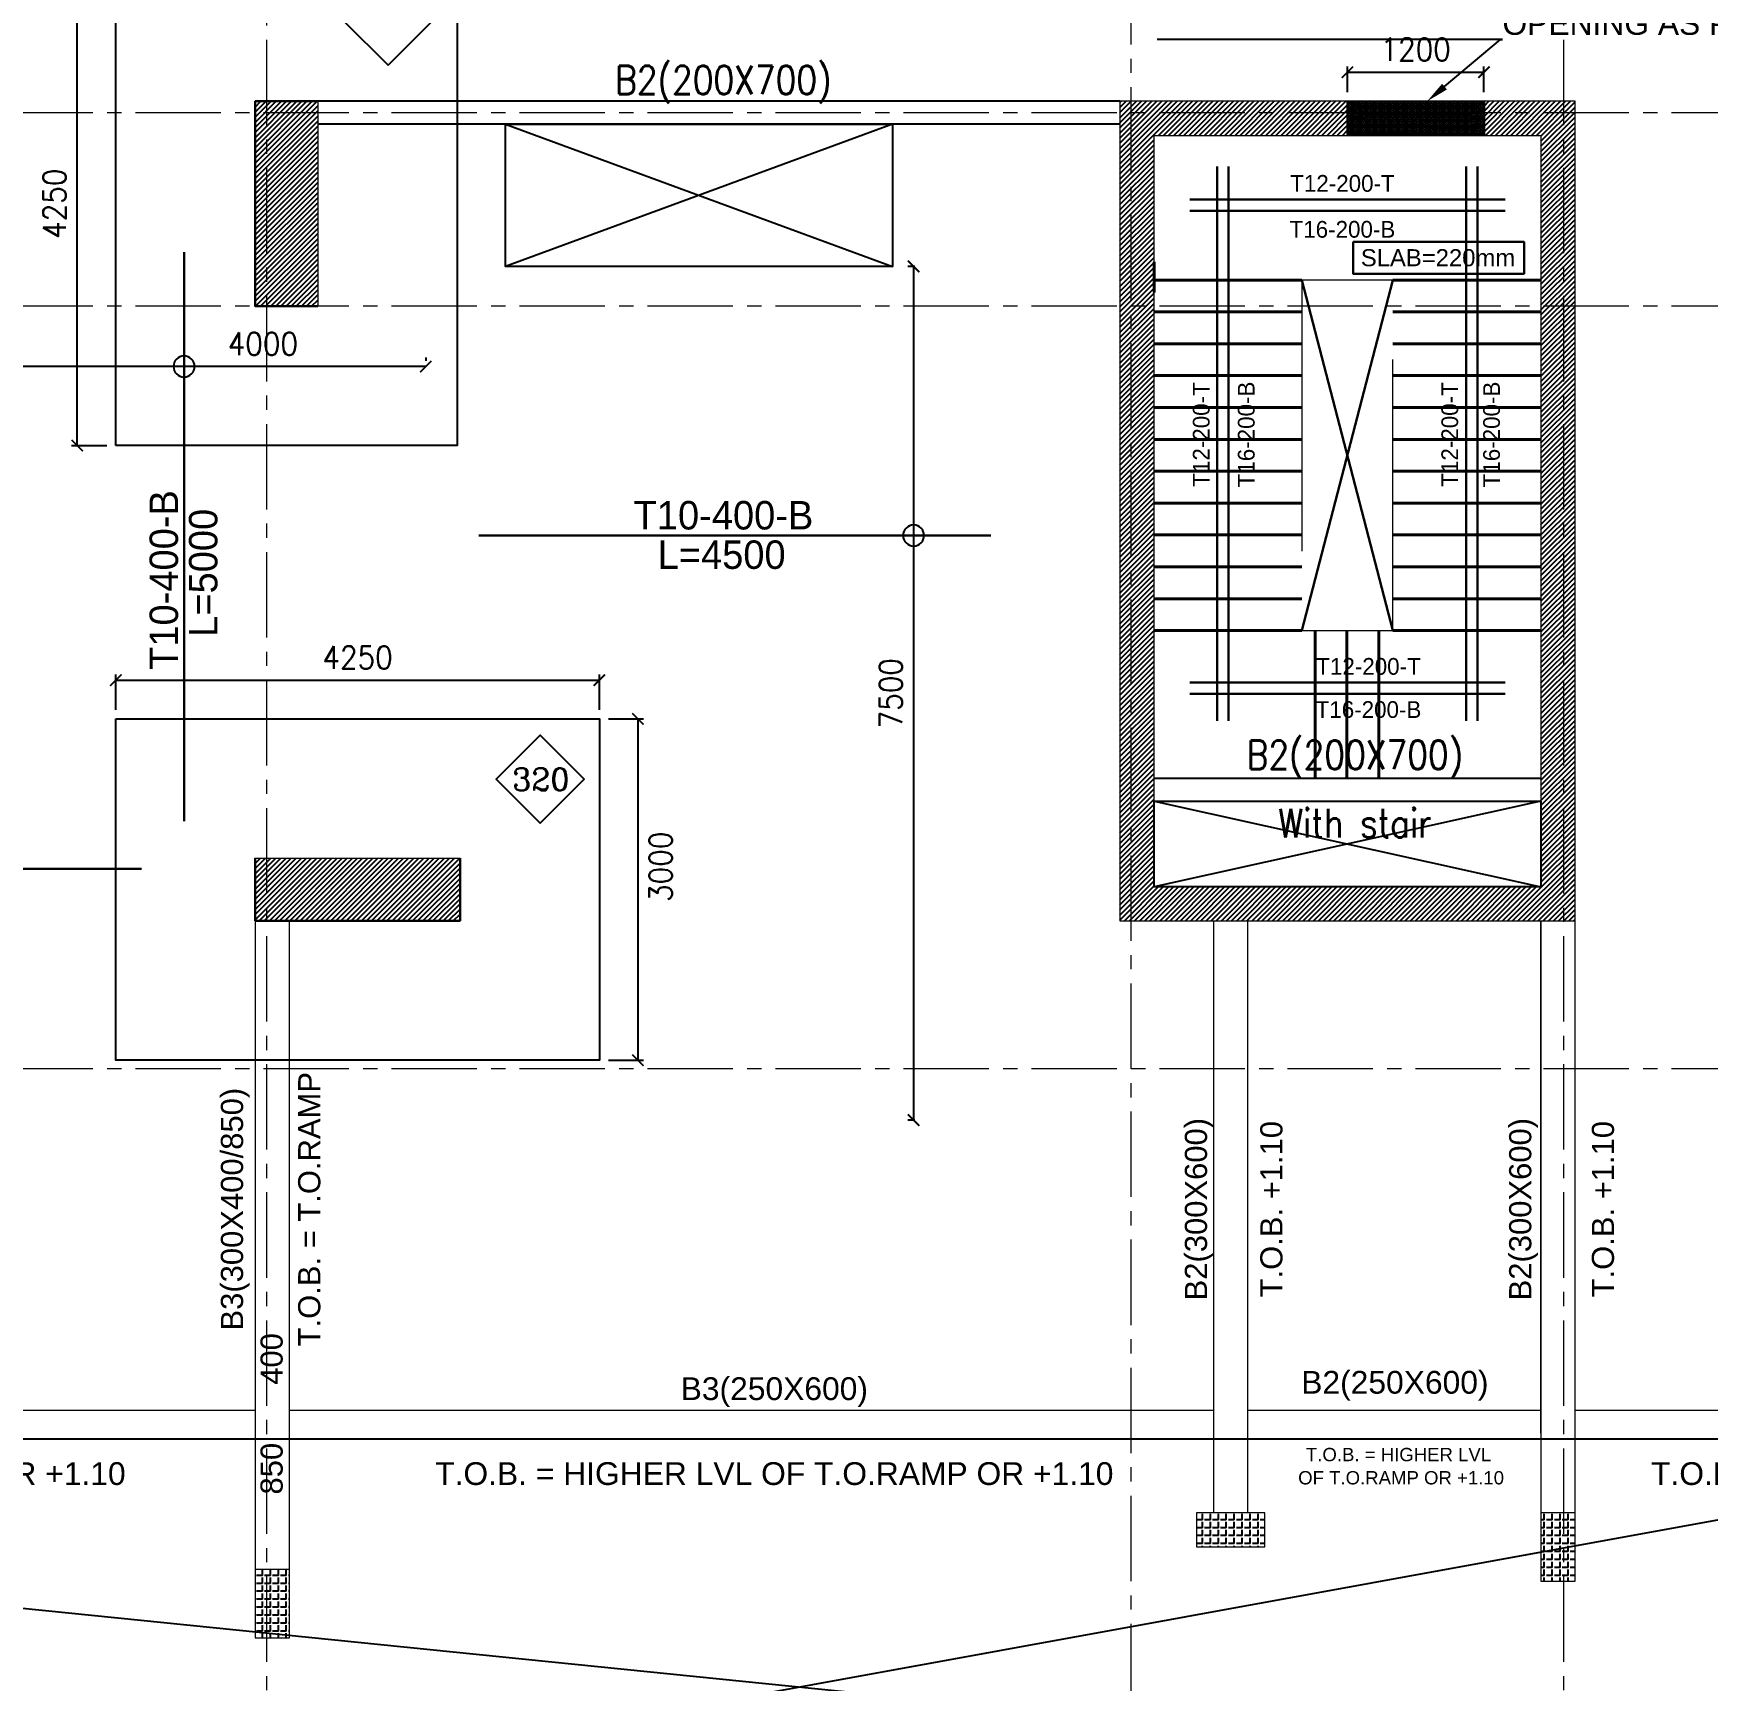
# Model space of a CAD drawing. Header units: millimetres. Extents: x -967280 to 3852, y 2833 to 1955156.
# Drawn here: x -634277 to -619564, y 581863 to 596333 of the extents above; entities that cross this region are included whole.
import ezdxf
from ezdxf import colors
from ezdxf.entities.mleader import LeaderData, LeaderLine
from ezdxf.enums import TextEntityAlignment as Align
from ezdxf.math import Vec2, Vec3

# ---------------------------------------------------------------- set-up
doc = ezdxf.new("R2010")
doc.units = ezdxf.units.MM
doc.header["$LTSCALE"] = 1000
doc.header["$PDMODE"] = 35
doc.header["$PDSIZE"] = 25
for name, pattern in [('$0$DASHED2', [0.375, 0.25, -0.125]), ('Columns_Structural070816$0$CENTER2', [1.125, 0.75, -0.125, 0.125, -0.125]), ('HIDDEN', [0.375, 0.25, -0.125]), ('HRZN_Line-Ptrn-Sold', [9144001.0, 9144000.0, -1]), ('Overhead', [3.96875, 2.38125, -1.5875])]:
    doc.linetypes.add(name, pattern=pattern)
for name, color, linetype in [('_N-DIM 3', 7, 'Continuous'), ('B05-FIRST FLOOR PLAN$0$STR_ROOF RFT$0$S-SYMB', 30, 'Continuous'), ('S - col hach', 1, 'Continuous'), ('S - dot', 1, 'Continuous'), ('S -Beams', 2, 'Continuous'), ('S-OPENING', 4, 'Continuous'), ('S-TEXT', 2, 'Continuous'), ('SLAB', 210, 'Continuous')]:
    doc.layers.add(name, color=color, linetype=linetype)
for name, color, linetype, lineweight in [('A-DIM', 7, 'Continuous', 13), ('A-STAIR', 1, 'HRZN_Line-Ptrn-Sold', 13), ('BEAMS', 3, 'HRZN_Line-Ptrn-Sold', 18), ('S - column', 6, 'Continuous', 60), ('S - stair', 3, 'Continuous', 40), ('ST-000-AXIS', 9, 'Columns_Structural070816$0$CENTER2', 9), ('ST-203-SLAB-TXT', 7, 'Continuous', 30), ('ST-RFT-BOT', 2, '$0$DASHED2', 30)]:
    doc.layers.add(name, color=color, linetype=linetype, lineweight=lineweight)
doc.styles.add('Arial_3', font='arial.ttf', dxfattribs={"height": 7999.15942})
doc.styles.add('B05-FIRST FLOOR PLAN$0$T25-100', font='STENCIL.shx', dxfattribs={"height": 250})
doc.styles.add('B05-FIRST FLOOR PLAN$0$XS-Roof RFT$0$T25-100', font='STENCIL.shx', dxfattribs={"height": 250})
doc.styles.add('ROMANC', font='romanc.shx')
doc.styles.add('ST-DIM', font='romans.shx', dxfattribs={"width": 0.85})
doc.styles.add('TUNELNO', font='romans.shx', dxfattribs={"width": 0.9})
doc.styles.add('TXT DIM 25', font='arial.ttf')
doc.styles.add('XREF-ST-FRAMING 1ST FLOOR$0$STRECTURAL', font='arial.ttf')
doc.dimstyles.new('Copy(2) of DSEC', dxfattribs={"dimtxt": 200, "dimasz": 100, "dimexe": 50, "dimexo": 80, "dimgap": 100, "dimtad": 1, "dimdec": 0, "dimrnd": 5, "dimzin": 0, "dimdsep": 46, "dimtxsty": 'TUNELNO', "dimblk": 'ARCHTICK', "dimcen": 0.09, "dimclrd": 1, "dimclre": 1, "dimclrt": 3, "dimadec": 0, "dimazin": 0, "dimtfac": 0.78125, "dimtdec": 0, "dimtix": 1, "dimtmove": 2, "dimatfit": 3, "dimldrblk": 'ARCHTICK', "dimfxl": 1, "dimtolj": 1, "dimtzin": 0, "dimarcsym": 0})
pattern_1 = [(45, (193250.144, -596912.31), (-22.4506403, 22.4506403), [])]

# ---------------------------------------------------------------- blocks, each defined once
blk = doc.blocks.new('_ArchTick')
at = {"color": 0, "linetype": 'ByBlock', "const_width": 0.15}
blk.add_lwpolyline([(-0.5, -0.5), (0.5, 0.5)], dxfattribs=at)
blk = doc.blocks.new('*D1194')
at = {"layer": '_N-DIM 3', "color": 1, "lineweight": -2, "ltscale": 30, "transparency": 16777216}
for p, q in [((-626531, 594287), (-626592, 594287)), ((-626542, 594287), (-626542, 586787)), ((-626531, 586787), (-626592, 586787))]:
    blk.add_line(p, q, dxfattribs=at)
at = {"layer": 'Defpoints', "color": 0, "ltscale": 30, "transparency": 16777216}
for p in [(-626451, 594287), (-626542, 586787), (-626451, 586787)]:
    blk.add_point(p, dxfattribs=at)
at = {"layer": '_N-DIM 3', "color": 1, "lineweight": -2, "ltscale": 30, "transparency": 16777216, "xscale": 100, "yscale": 100, "zscale": 100}
for p, rotation in [((-626542, 594287), 90), ((-626542, 586787), 270)]:
    blk.add_blockref('_ArchTick', p, dxfattribs=dict(at, rotation=rotation))
at = {"layer": '_N-DIM 3', "color": 3, "ltscale": 30, "transparency": 16777216, "insert": (-626742, 590537), "char_height": 200, "attachment_point": 5, "rotation": 90, "style": 'TUNELNO'}
blk.add_mtext('\\A1;7500', dxfattribs=at)
blk = doc.blocks.new('FROM FOUNDATION TO UPPER LOWER BASEMENT_COLUMNS(new2)')
at = {"layer": 'S - col hach'}
h = blk.add_hatch(dxfattribs=at)
h.set_pattern_fill('ANSI31', color=256, scale=10)
h.set_pattern_definition(pattern_1)
h.paths.add_polyline_path([(425949, 617140), (425949, 618940), (425399, 618940), (425399, 617140)])
h = blk.add_hatch(dxfattribs=at)
h.set_pattern_fill('ANSI31', color=256, scale=10)
h.set_pattern_definition([(45, (907727.56, 223202.353), (-22.4506403, 22.4506403), [])])
h.paths.add_polyline_path([(436699, 618640), (436699, 612040), (433299, 612040), (433299, 618640), (434999, 618640), (434999, 618940), (432999, 618940), (432999, 611740), (436999, 611740), (436999, 618940), (436199, 618940), (436199, 618640)])
h = blk.add_hatch(dxfattribs=at)
h.set_pattern_fill('ANSI31', color=256, scale=10)
h.set_pattern_definition(pattern_1)
h.paths.add_polyline_path([(427199, 611740), (427199, 612290), (425399, 612290), (425399, 611740)])
at = {"layer": 'S - column', "lineweight": 15}
for points in [[(425949, 618940), (425949, 617140), (425399, 617140), (425399, 618940)], [(436699, 612040), (433299, 612040), (433299, 618640), (434999, 618640), (434999, 618940), (432999, 618940), (432999, 611740), (436999, 611740), (436999, 618940), (436199, 618940), (436199, 618640), (436699, 618640)], [(427199, 611740), (425399, 611740), (425399, 612290), (427199, 612290)]]:
    blk.add_lwpolyline(points, close=True, dxfattribs=at)
at = {"layer": 'ST-RFT-BOT', "color": 7, "linetype": 'Continuous', "ltscale": 30}
for points in [[(425949, 618940), (425399, 618940), (425399, 617140), (425949, 617140)], [(425399, 612290), (425399, 611740), (427199, 611740), (427199, 612290)]]:
    blk.add_lwpolyline(points, dxfattribs=at)
blk = doc.blocks.new('str col up n')
at = {"layer": 'S - col hach', "true_color": 0xcd6928}
h = blk.add_hatch(dxfattribs=at)
h.set_pattern_fill('ANGLE', color=32, scale=10, angle=90)
h.set_pattern_definition([(90, (-425698.87, -541239.72), (-69.85, 4e-15), [50.8, -19.05]), (180, (-425698.87, -541239.72), (-9e-15, -69.85), [50.8, -19.05])])
h.paths.add_polyline_path([(7974, -34800), (7974, -35100), (8574, -35100), (8574, -34800)])
h = blk.add_hatch(dxfattribs=at)
h.set_pattern_fill('ANGLE', color=32, scale=10, angle=90)
h.set_pattern_definition([(90, (-425698.87, -541239.72), (-69.85, 4e-15), [50.8, -19.05]), (180, (-425698.87, -541239.72), (-9e-15, -69.85), [50.8, -19.05])])
h.paths.add_polyline_path([(11300, -34800), (11000, -34800), (11000, -35400), (11300, -35400)])
h = blk.add_hatch(dxfattribs=at)
h.set_pattern_fill('ANGLE', color=32, scale=10, angle=90)
h.set_pattern_definition([(90, (-425648.87, -541239.72), (-69.85, 4e-15), [50.8, -19.05]), (180, (-425648.87, -541239.72), (-9e-15, -69.85), [50.8, -19.05])])
h.paths.add_polyline_path([(0, -35300), (-300, -35300), (-300, -35900), (0, -35900)])
at = {"layer": 'S - column', "lineweight": 15}
for points in [[(7974, -34800), (7974, -35100), (8574, -35100), (8574, -34800)], [(11300, -34800), (11000, -34800), (11000, -35400), (11300, -35400)], [(0, -35300), (-300, -35300), (-300, -35900), (0, -35900)]]:
    blk.add_lwpolyline(points, close=True, dxfattribs=at)
blk = doc.blocks.new('*D1204')
at = {"layer": '_N-DIM 3', "color": 1, "linetype": 'Continuous', "lineweight": -2, "ltscale": 30, "transparency": 16777216}
for p, q in [((-633554, 590392), (-633554, 590702)), ((-633554, 590652), (-629304, 590652)), ((-629304, 590392), (-629304, 590702))]:
    blk.add_line(p, q, dxfattribs=at)
at = {"layer": 'Defpoints', "color": 0, "linetype": 'Continuous', "ltscale": 30, "transparency": 16777216}
for p in [(-629304, 590652), (-633554, 590312), (-629304, 590312)]:
    blk.add_point(p, dxfattribs=at)
at = {"layer": '_N-DIM 3', "color": 1, "linetype": 'Continuous', "lineweight": -2, "ltscale": 30, "transparency": 16777216, "xscale": 100, "yscale": 100, "zscale": 100, "rotation": 180}
blk.add_blockref('_ArchTick', (-633554, 590652), dxfattribs=at)
at = {"layer": '_N-DIM 3', "color": 1, "linetype": 'Continuous', "lineweight": -2, "ltscale": 30, "transparency": 16777216, "xscale": 100, "yscale": 100, "zscale": 100}
blk.add_blockref('_ArchTick', (-629304, 590652), dxfattribs=at)
at = {"layer": '_N-DIM 3', "color": 3, "linetype": 'Continuous', "ltscale": 30, "transparency": 16777216, "insert": (-631429, 590852), "char_height": 200, "attachment_point": 5, "style": 'TUNELNO'}
blk.add_mtext('\\A1;4250', dxfattribs=at)
blk = doc.blocks.new('*D1464')
at = {"layer": '_N-DIM 3', "color": 1, "linetype": 'Continuous', "lineweight": -2, "ltscale": 30, "transparency": 16777216}
for p, q in [((-633554, 590392), (-633554, 590702)), ((-633554, 590652), (-629304, 590652)), ((-629304, 590392), (-629304, 590702))]:
    blk.add_line(p, q, dxfattribs=at)
at = {"layer": 'Defpoints', "color": 0, "linetype": 'Continuous', "ltscale": 30, "transparency": 16777216}
for p in [(-629304, 590652), (-633554, 590312), (-629304, 590312)]:
    blk.add_point(p, dxfattribs=at)
at = {"layer": '_N-DIM 3', "color": 1, "linetype": 'Continuous', "lineweight": -2, "ltscale": 30, "transparency": 16777216, "xscale": 100, "yscale": 100, "zscale": 100, "rotation": 180}
blk.add_blockref('_ArchTick', (-633554, 590652), dxfattribs=at)
at = {"layer": '_N-DIM 3', "color": 1, "linetype": 'Continuous', "lineweight": -2, "ltscale": 30, "transparency": 16777216, "xscale": 100, "yscale": 100, "zscale": 100}
blk.add_blockref('_ArchTick', (-629304, 590652), dxfattribs=at)
at = {"layer": '_N-DIM 3', "color": 3, "linetype": 'Continuous', "ltscale": 30, "transparency": 16777216, "insert": (-631429, 590852), "char_height": 200, "attachment_point": 5, "style": 'TUNELNO'}
blk.add_mtext('\\A1;4250', dxfattribs=at)
blk = doc.blocks.new('*D1465')
at = {"layer": '_N-DIM 3', "color": 1, "linetype": 'Continuous', "lineweight": -2, "ltscale": 30, "transparency": 16777216}
for p, q in [((-629224, 590312), (-628915, 590312)), ((-628965, 590312), (-628965, 587312)), ((-629224, 587312), (-628915, 587312))]:
    blk.add_line(p, q, dxfattribs=at)
at = {"layer": 'Defpoints', "color": 0, "linetype": 'Continuous', "ltscale": 30, "transparency": 16777216}
for p in [(-629304, 590312), (-629304, 587312), (-628965, 587312)]:
    blk.add_point(p, dxfattribs=at)
at = {"layer": '_N-DIM 3', "color": 1, "linetype": 'Continuous', "lineweight": -2, "ltscale": 30, "transparency": 16777216, "xscale": 100, "yscale": 100, "zscale": 100}
for p, rotation in [((-628965, 590312), 90), ((-628965, 587312), 270)]:
    blk.add_blockref('_ArchTick', p, dxfattribs=dict(at, rotation=rotation))
at = {"layer": '_N-DIM 3', "color": 3, "linetype": 'Continuous', "ltscale": 30, "transparency": 16777216, "insert": (-628765, 589012), "char_height": 200, "attachment_point": 5, "rotation": 90, "style": 'TUNELNO'}
blk.add_mtext('\\A1;3000', dxfattribs=at)
blk = doc.blocks.new('*D1206')
at = {"layer": '_N-DIM 3', "color": 1, "linetype": 'Continuous', "lineweight": -2, "ltscale": 30, "transparency": 16777216}
for p, q in [((-633634, 596962), (-633943, 596962)), ((-633893, 592712), (-633893, 596962)), ((-633634, 592712), (-633943, 592712))]:
    blk.add_line(p, q, dxfattribs=at)
at = {"layer": 'Defpoints', "color": 0, "linetype": 'Continuous', "ltscale": 30, "transparency": 16777216}
for p in [(-633893, 596962), (-633554, 596962), (-633554, 592712)]:
    blk.add_point(p, dxfattribs=at)
at = {"layer": '_N-DIM 3', "color": 1, "linetype": 'Continuous', "lineweight": -2, "ltscale": 30, "transparency": 16777216, "xscale": 100, "yscale": 100, "zscale": 100}
for p, rotation in [((-633893, 596962), 90), ((-633893, 592712), 270)]:
    blk.add_blockref('_ArchTick', p, dxfattribs=dict(at, rotation=rotation))
at = {"layer": '_N-DIM 3', "color": 3, "linetype": 'Continuous', "ltscale": 30, "transparency": 16777216, "insert": (-634093, 594837), "char_height": 200, "attachment_point": 5, "rotation": 90, "style": 'TUNELNO'}
blk.add_mtext('\\A1;4250', dxfattribs=at)
blk = doc.blocks.new('*D1467')
at = {"layer": '_N-DIM 3', "color": 1, "linetype": 'Continuous', "lineweight": -2, "ltscale": 30, "transparency": 16777216}
for p, q in [((-633634, 596962), (-633943, 596962)), ((-633893, 592712), (-633893, 596962)), ((-633634, 592712), (-633943, 592712))]:
    blk.add_line(p, q, dxfattribs=at)
at = {"layer": 'Defpoints', "color": 0, "linetype": 'Continuous', "ltscale": 30, "transparency": 16777216}
for p in [(-633893, 596962), (-633554, 596962), (-633554, 592712)]:
    blk.add_point(p, dxfattribs=at)
at = {"layer": '_N-DIM 3', "color": 1, "linetype": 'Continuous', "lineweight": -2, "ltscale": 30, "transparency": 16777216, "xscale": 100, "yscale": 100, "zscale": 100}
for p, rotation in [((-633893, 596962), 90), ((-633893, 592712), 270)]:
    blk.add_blockref('_ArchTick', p, dxfattribs=dict(at, rotation=rotation))
at = {"layer": '_N-DIM 3', "color": 3, "linetype": 'Continuous', "ltscale": 30, "transparency": 16777216, "insert": (-634093, 594837), "char_height": 200, "attachment_point": 5, "rotation": 90, "style": 'TUNELNO'}
blk.add_mtext('\\A1;4250', dxfattribs=at)
blk = doc.blocks.new('*D590')
at = {"layer": '_N-DIM 3', "color": 1, "lineweight": -2, "ltscale": 30, "transparency": 16777216}
for p, q in [((-634829, 593487), (-634829, 593457)), ((-630829, 593407), (-634829, 593407)), ((-630829, 593487), (-630829, 593457))]:
    blk.add_line(p, q, dxfattribs=at)
at = {"layer": 'Defpoints', "color": 0, "ltscale": 30, "transparency": 16777216}
for p in [(-634829, 593407), (-634829, 593407), (-630829, 593407)]:
    blk.add_point(p, dxfattribs=at)
at = {"layer": '_N-DIM 3', "color": 1, "lineweight": -2, "ltscale": 30, "transparency": 16777216, "xscale": 100, "yscale": 100, "zscale": 100, "rotation": 180}
blk.add_blockref('_ArchTick', (-634829, 593407), dxfattribs=at)
at = {"layer": '_N-DIM 3', "color": 1, "lineweight": -2, "ltscale": 30, "transparency": 16777216, "xscale": 100, "yscale": 100, "zscale": 100}
blk.add_blockref('_ArchTick', (-630829, 593407), dxfattribs=at)
at = {"layer": '_N-DIM 3', "color": 3, "ltscale": 30, "transparency": 16777216, "insert": (-632261, 593607), "char_height": 200, "attachment_point": 5, "style": 'TUNELNO'}
blk.add_mtext('\\A1;4000', dxfattribs=at)
blk = doc.blocks.new('AXES-00')
at = {"layer": 'ST-000-AXIS'}
for p, q in [((525498.9, 750979.6), (525498.9, 695813.8)), ((533098.9, 695813.8), (533098.9, 750979.6)), ((536898.9, 750979.6), (536898.9, 695813.8)), ((575723.2, 718839.7), (505674.3, 718839.7)), ((575723.2, 717139.7), (505674.3, 717139.7)), ((575723.2, 710439.7), (505674.3, 710439.7))]:
    blk.add_line(p, q, dxfattribs=at)
blk = doc.blocks.new('*D1292')
at = {"layer": '_N-DIM 3', "color": 1, "linetype": 'Continuous', "lineweight": -2, "ltscale": 30, "transparency": 16777216}
for p, q in [((-622729, 595817), (-622729, 596043)), ((-621529, 595817), (-621529, 596043)), ((-622729, 595993), (-621529, 595993))]:
    blk.add_line(p, q, dxfattribs=at)
at = {"layer": 'Defpoints', "color": 0, "linetype": 'Continuous', "ltscale": 30, "transparency": 16777216}
for p in [(-621529, 595993), (-622729, 595737), (-621529, 595737)]:
    blk.add_point(p, dxfattribs=at)
at = {"layer": '_N-DIM 3', "color": 1, "linetype": 'Continuous', "lineweight": -2, "ltscale": 30, "transparency": 16777216, "xscale": 100, "yscale": 100, "zscale": 100, "rotation": 180}
blk.add_blockref('_ArchTick', (-622729, 595993), dxfattribs=at)
at = {"layer": '_N-DIM 3', "color": 1, "linetype": 'Continuous', "lineweight": -2, "ltscale": 30, "transparency": 16777216, "xscale": 100, "yscale": 100, "zscale": 100}
blk.add_blockref('_ArchTick', (-621529, 595993), dxfattribs=at)
at = {"layer": '_N-DIM 3', "color": 3, "linetype": 'Continuous', "ltscale": 30, "transparency": 16777216, "insert": (-622129, 596193), "char_height": 200, "attachment_point": 5, "style": 'TUNELNO'}
blk.add_mtext('\\A1;1200', dxfattribs=at)

msp = doc.modelspace()

# ---------------------------------------------------------------- hatches: boundary and pattern name
at = {"layer": 'S-OPENING', "ltscale": 30, "transparency": 33554483}
h = msp.add_hatch(dxfattribs=at)
h.set_pattern_fill('ANSI37', scale=5)
h.set_pattern_definition([(45, (267355.482, -97474.432), (-11.22532015, 11.22532015), []), (135, (267355.482, -97474.432), (-11.22532015, -11.22532015), [])])
h.paths.add_polyline_path([(-622728.7, 595737.4), (-621528.7, 595737.4), (-621528.7, 595437.4), (-622728.7, 595437.4)])

# ---------------------------------------------------------------- linework, layer by layer
at = {"layer": 'A-DIM', "color": 1}
for p, q in [((-623604.7, 584237.4), (-623604.7, 588537.4)), ((-621028.7, 584037.4), (-621028.7, 588537.4)), ((-620728.7, 584237.4), (-620728.7, 588537.4))]:
    msp.add_line(p, q, dxfattribs=at)
at = {"layer": 'A-STAIR', "linetype": 'Overhead'}
msp.add_lwpolyline([(-622328.7, 594167.4), (-623128.7, 594167.4), (-623128.7, 591087.4), (-622328.7, 591087.4)], close=True, dxfattribs=at)
at = {"layer": 'B05-FIRST FLOOR PLAN$0$STR_ROOF RFT$0$S-SYMB', "extrusion": (0, 0, -1)}
for centre in [(632954.4, 593407.4), (626542.1, 591923)]:
    msp.add_circle(centre, 92.8, dxfattribs=at)
at = {"layer": 'BEAMS'}
for p, q in [((-632328.7, 588537.4), (-632328.7, 582837.4)), ((-632028.7, 582837.4), (-632028.7, 588537.4)), ((-623904.7, 583337.4), (-623904.7, 588537.4)), ((-623604.7, 583337.4), (-623604.7, 588537.4)), ((-621028.7, 588537.4), (-621028.7, 583337.4)), ((-620728.7, 583337.4), (-620728.7, 588537.4)), ((-639828.7, 584237.4), (-632328.7, 584237.4)), ((-632028.7, 584237.4), (-623904.7, 584237.4)), ((-623604.7, 584237.4), (-621028.7, 584237.4)), ((-620728.7, 584237.4), (-613328.7, 584237.4)), ((-639828.7, 583987.4), (-632328.7, 583987.4)), ((-632028.7, 583987.4), (-623904.7, 583987.4)), ((-623604.7, 583987.4), (-621028.7, 583987.4)), ((-620728.7, 583987.4), (-613328.7, 583987.4))]:
    msp.add_line(p, q, dxfattribs=at)
at = {"layer": 'S - dot'}
for p, q in [((-626728.7, 595537.4), (-630128.7, 594287.4)), ((-630128.7, 595537.4), (-626728.7, 594287.4)), ((-621028.7, 589587.4), (-624428.7, 588837.4)), ((-624428.7, 589587.4), (-621028.7, 588837.4)), ((-646628.7, 578337.4), (-593293.7, 588037.4)), ((-593293.7, 578337.4), (-640278.7, 583094.1))]:
    msp.add_line(p, q, dxfattribs=at)
at = {"layer": 'S - stair', "ltscale": 500}
msp.add_line((-624428.7, 594057.4), (-624428.7, 594327.4), dxfattribs=at)
at = {"layer": 'S - stair', "linetype": 'HIDDEN', "ltscale": 500}
for p, q in [((-623128.7, 594167.4), (-624428.7, 594167.4)), ((-622328.7, 594167.4), (-621028.7, 594167.4)), ((-623128.7, 593887.4), (-624428.7, 593887.4)), ((-622328.7, 593887.4), (-621028.7, 593887.4)), ((-623128.7, 593607.4), (-624428.7, 593607.4)), ((-622328.7, 593607.4), (-621028.7, 593607.4)), ((-623128.7, 593327.4), (-624428.7, 593327.4)), ((-622328.7, 593327.4), (-621028.7, 593327.4)), ((-623128.7, 593047.4), (-624428.7, 593047.4)), ((-622328.7, 593047.4), (-621028.7, 593047.4)), ((-623128.7, 592767.4), (-624428.7, 592767.4)), ((-622328.7, 592767.4), (-621028.7, 592767.4)), ((-623128.7, 592487.4), (-624428.7, 592487.4)), ((-622328.7, 592487.4), (-621028.7, 592487.4)), ((-623128.7, 592207.4), (-624428.7, 592207.4)), ((-622328.7, 592207.4), (-621028.7, 592207.4)), ((-623128.7, 591927.4), (-624428.7, 591927.4)), ((-622328.7, 591927.4), (-621028.7, 591927.4)), ((-623128.7, 591647.4), (-624428.7, 591647.4)), ((-622328.7, 591647.4), (-621028.7, 591647.4)), ((-623128.7, 591367.4), (-624428.7, 591367.4)), ((-622328.7, 591367.4), (-621028.7, 591367.4)), ((-623128.7, 591087.4), (-624428.7, 591087.4)), ((-623013.2, 591087.4), (-623013.2, 589787.4)), ((-622733.2, 591087.4), (-622733.2, 589787.4)), ((-622733.2, 591087.4), (-622733.2, 589787.4)), ((-622453.2, 591087.4), (-622453.2, 589787.4)), ((-622328.7, 591087.4), (-621028.7, 591087.4))]:
    msp.add_line(p, q, dxfattribs=at)
at = {"layer": 'S -Beams'}
for p, q in [((-624728.7, 595737.4), (-631778.8, 595737.4)), ((-624728.7, 595537.4), (-631778.7, 595537.4)), ((-621028.7, 589787.4), (-624428.7, 589787.4))]:
    msp.add_line(p, q, dxfattribs=at)
at = {"layer": 'S -Beams', "color": 4, "ltscale": 30}
msp.add_lwpolyline([(-612857, 583987.4), (-612857, 588037.4), (-592993.7, 588037.4), (-592993.7, 596837.4), (-595613.7, 596837.4), (-595613.7, 604237.4), (-592993.7, 604237.4), (-592993.7, 613037.4), (-613028.7, 613037.4), (-613028.7, 613837.4), (-616928.7, 613837.4), (-616928.7, 615037.4), (-621028.7, 615037.4), (-621028.7, 612537.4), (-630528.7, 612537.4), (-630528.7, 616237.4), (-636128.7, 616237.4), (-636128.7, 614237.4), (-640128.7, 614237.4), (-640128.7, 608237.4), (-640928.7, 608237.4), (-640928.7, 592837.4), (-640128.7, 592837.4), (-640128.7, 583987.4)], close=True, dxfattribs=at)
at = {"layer": 'S -Beams'}
for points in [[(-630128.7, 595537.4), (-626728.7, 595537.4), (-626728.7, 594287.4), (-630128.7, 594287.4)], [(-624428.7, 589587.4), (-621028.7, 589587.4), (-621028.7, 588837.4), (-624428.7, 588837.4)]]:
    msp.add_lwpolyline(points, close=True, dxfattribs=at)
at = {"layer": 'S-OPENING', "color": 4, "ltscale": 30}
msp.add_lwpolyline([(-622728.7, 595737.4), (-621528.7, 595737.4), (-621528.7, 595437.4), (-622728.7, 595437.4)], close=True, dxfattribs=at)
at = {"layer": 'S-TEXT', "color": 7, "true_color": 0xffffff}
for points in [[(-631161.3, 596055), (-630774.2, 596442.2), (-631161.3, 596829.3), (-631548.5, 596442.2)], [(-629823.9, 589394.6), (-629436.7, 589781.8), (-629823.9, 590168.9), (-630211.1, 589781.8)]]:
    msp.add_lwpolyline(points, close=True, dxfattribs=at)
at = {"layer": 'SLAB', "color": 2, "linetype": 'Continuous', "ltscale": 30}
for points in [[(-633553.7, 592712.4), (-633553.7, 596962.4), (-630553.7, 596962.4), (-630553.7, 592712.4)], [(-633553.7, 590312.4), (-629303.7, 590312.4), (-629303.7, 587312.4), (-633553.7, 587312.4)]]:
    msp.add_lwpolyline(points, close=True, dxfattribs=at)
at = {"layer": 'ST-203-SLAB-TXT'}
msp.add_lwpolyline([(-622678.7, 594502.4), (-621176.2, 594502.4), (-621176.2, 594223), (-622678.7, 594223)], close=True, dxfattribs=at)
at = {"layer": 'ST-RFT-BOT', "ltscale": 30}
for p, q in [((-623872.9, 595163.7), (-623872.9, 590293.2)), ((-623772.9, 595163.7), (-623772.9, 590293.2)), ((-621684.5, 595163.7), (-621684.5, 590293.2)), ((-621584.5, 595163.7), (-621584.5, 590293.2)), ((-621342, 594875.2), (-624115.4, 594875.2)), ((-621342, 594775.2), (-624115.4, 594775.2)), ((-632954.4, 594412.4), (-632954.4, 589412.4)), ((-625862, 591923), (-630362, 591923)), ((-621342, 590631.9), (-624115.4, 590631.9)), ((-621342, 590531.9), (-624115.4, 590531.9)), ((-633328.7, 588993.7), (-638328.7, 588993.7))]:
    msp.add_line(p, q, dxfattribs=at)
at = {"layer": 'ST-RFT-BOT', "color": 3, "linetype": 'Continuous', "ltscale": 30}
for p, q in [((-622328.7, 594167.4), (-623128.7, 591087.4)), ((-623128.7, 594167.4), (-622328.7, 591087.4))]:
    msp.add_line(p, q, dxfattribs=at)

# ---------------------------------------------------------------- block references
at = {"layer": 'S - column'}
msp.add_blockref('FROM FOUNDATION TO UPPER LOWER BASEMENT_COLUMNS(new2)', (-1057727.6, -23202.4), dxfattribs=at)
at = {"layer": 'S -Beams'}
msp.add_blockref('AXES-00', (-1157727.6, -123202.4), dxfattribs=at)
at = {"layer": 'ST-RFT-BOT', "color": 3, "linetype": 'Continuous'}
msp.add_blockref('str col up n', (-632028.7, 618137.4), dxfattribs=at)

# ---------------------------------------------------------------- texts
at = {"layer": 'BEAMS', "color": 1, "style": 'Arial_3'}
for s, height, p in [('T.O.B. = T.O.RAMP', 194.734, (-631698.1, 586004.1)), ('B3(300X400/850)', 194.734, (-632377.1, 586004.1)), ('B2(300X600)', 194.734, (-623904.7, 586004.1)), ('T.O.B. +1.10', 194.734, (-623241.8, 586004.1)), ('B2(300X600)', 194.734, (-621054.7, 586004.1)), ('T.O.B. +1.10', 194.734, (-620327.7, 586004.1)), ('400', 194.73, (-632028.9, 584688.1)), ('850', 194.73, (-632028.9, 583724.3))]:
    msp.add_text(s, height=height, rotation=90, dxfattribs=at).set_placement(p, align=Align.BOTTOM_CENTER)
at = {"layer": 'BEAMS', "style": 'Arial_3'}
for s, height, p in [('B2(250X600)', 200, (-622312, 584323.2)), ('B3(250X600)', 200, (-627766.2, 584267.1)), ('T.O.B. = HIGHER LVL ', 116.84, (-622257.4, 583755)), ('T.O.B. = HIGHER LVL OF T.O.RAMP OR +1.10', 200, (-636448.1, 583521.1)), ('T.O.B. = HIGHER LVL OF T.O.RAMP OR +1.10', 200, (-627766.2, 583521.1)), ('OF T.O.RAMP OR +1.10', 116.84, (-622257.4, 583551)), ('T.O.B. = HIGHER LVL OF T.O.RAMP OR +1.10', 200, (-617079.8, 583521.1))]:
    msp.add_text(s, height=height, dxfattribs=at).set_placement(p, align=Align.BOTTOM_CENTER)
at = {"layer": 'S-TEXT', "color": 3, "insert": (-630070.4, 589877.8), "char_height": 196, "attachment_point": 1, "style": 'ROMANC'}
msp.add_mtext_dynamic_manual_height_columns('320', width=592857.868, gutter_width=980, heights=[-196], dxfattribs=at)
at = {"layer": 'ST-203-SLAB-TXT', "style": 'ST-DIM', "width": 0.85}
for s, p in [('B2(200X700)', (-628214.2, 595925.4)), ('B2(200X700)', (-622663, 589995.7)), ('With stair', (-622663, 589395.4))]:
    msp.add_text(s, height=250, dxfattribs=at).set_placement(p, align=Align.MIDDLE_CENTER)
at = {"layer": 'ST-203-SLAB-TXT', "style": 'B05-FIRST FLOOR PLAN$0$XS-Roof RFT$0$T25-100'}
for s, p in [('T12-200-T', (-622773, 594898.8)), ('T16-200-B', (-622773, 594495.2)), ('T12-200-T', (-622543.8, 590655.4)), ('T16-200-B', (-622543.8, 590276))]:
    msp.add_text(s, height=147.03, dxfattribs=at).set_placement(p, align=Align.BOTTOM_CENTER)
for s, p in [('T12-200-T', (-623896.4, 592810.3)), ('T16-200-B', (-623500.7, 592810.3)), ('T12-200-T', (-621712.3, 592810.3)), ('T16-200-B', (-621344.8, 592810.3))]:
    msp.add_text(s, height=147.03, rotation=90, dxfattribs=at).set_placement(p, align=Align.BOTTOM_CENTER)
at = {"layer": 'ST-203-SLAB-TXT', "style": 'B05-FIRST FLOOR PLAN$0$T25-100'}
for s, p in [('T10-400-B', (-633007.2, 590741.9)), ('L=5000', (-632660.8, 591032.4))]:
    msp.add_text(s, height=250, rotation=90, dxfattribs=at).set_placement(p)
for s, p in [('T10-400-B', (-629003, 591975.8)), ('L=4500', (-628791.6, 591629.4))]:
    msp.add_text(s, height=250, dxfattribs=at).set_placement(p)
at = {"layer": 'ST-203-SLAB-TXT', "insert": (-621933.1, 594362.4), "char_height": 149.99, "attachment_point": 5, "style": 'XREF-ST-FRAMING 1ST FLOOR$0$STRECTURAL'}
msp.add_mtext('SLAB=220mm', dxfattribs=at)

# ---------------------------------------------------------------- dimensions: what is measured, and where the dimension line sits
at = {"layer": '_N-DIM 3', "color": 6, "linetype": 'Continuous', "ltscale": 30}
for picture in ['*D1206', '*D1467']:
    dim = msp.add_linear_dim(base=(-633892.8, 596962.4), p1=(-633553.7, 592712.4), p2=(-633553.7, 596962.4), angle=90, dimstyle='Copy(2) of DSEC', dxfattribs=at)
    dim.commit()
    dim.dimension.update_dxf_attribs({"geometry": picture, "text_midpoint": (-634092.8, 594837.4)})
at = {"layer": '_N-DIM 3', "color": 3, "linetype": 'Continuous', "ltscale": 30}
dim = msp.add_linear_dim(base=(-621528.7, 595993), p1=(-622728.7, 595737.4), p2=(-621528.7, 595737.4), dimstyle='Copy(2) of DSEC', dxfattribs=at)
dim.commit()
dim.dimension.update_dxf_attribs({"geometry": '*D1292', "text_midpoint": (-622128.7, 596193)})
at = {"layer": '_N-DIM 3', "ltscale": 30}
dim = msp.add_linear_dim(base=(-626542.1, 586787.4), p1=(-626450.8, 594287.4), p2=(-626450.8, 586787.4), angle=90, dimstyle='Copy(2) of DSEC', dxfattribs=at)
dim.commit()
dim.dimension.update_dxf_attribs({"geometry": '*D1194', "text_midpoint": (-626742.1, 590537.4)})
dim = msp.add_linear_dim(base=(-634828.7, 593407.3), p1=(-630828.7, 593407.3), p2=(-634828.7, 593407.3), dimstyle='Copy(2) of DSEC', dxfattribs=at)
dim.commit()
dim.dimension.update_dxf_attribs({"geometry": '*D590', "text_midpoint": (-632261.2, 593607.3), "dimtype": 160})
at = {"layer": '_N-DIM 3', "color": 6, "linetype": 'Continuous', "ltscale": 30}
for picture in ['*D1204', '*D1464']:
    dim = msp.add_linear_dim(base=(-629303.7, 590651.5), p1=(-633553.7, 590312.4), p2=(-629303.7, 590312.4), dimstyle='Copy(2) of DSEC', dxfattribs=at)
    dim.commit()
    dim.dimension.update_dxf_attribs({"geometry": picture, "text_midpoint": (-631428.7, 590851.5)})
dim = msp.add_linear_dim(base=(-628964.5, 587312.4), p1=(-629303.7, 590312.4), p2=(-629303.7, 587312.4), angle=90, dimstyle='Copy(2) of DSEC', dxfattribs=at)
dim.commit()
dim.dimension.update_dxf_attribs({"geometry": '*D1465', "text_midpoint": (-628764.5, 589012.4), "dimtype": 160})

# ---------------------------------------------------------------- leaders
at = {"layer": 'S-OPENING', "color": 4, "ltscale": 30}
ml = msp.add_multileader_mtext('Standard', dxfattribs=at)
ml.set_content('OPENING AS PER ARCH.', color=4, style='TXT DIM 25')
ml.set_leader_properties()
ml.build(insert=Vec2(0, 0))
ml.multileader.update_dxf_attribs({"text_left_attachment_type": 6, "text_right_attachment_type": 6, "dogleg_length": 0.36, "arrow_head_size": 200, "scale": 50})
ctx = ml.context
ctx.base_point, ctx.scale, ctx.char_height, ctx.arrow_head_size, ctx.landing_gap_size, ctx.plane_origin = Vec3(-621366.7, 596281.4), 50, 200, 200, 0, Vec3(-622028.7, 595637.4)
ctx.left_attachment, ctx.right_attachment = 6, 6
notes = []
notes.append((ctx, [(0, (1, 1, 0), (-621384.7, 596281.4), (1, 0), 18, [(0, [(-622028.7, 595737.4)], 0, [])])]))
ctx.mtext.insert, ctx.mtext.flow_direction = Vec3(-621366.7, 596521.4), 5
for ctx, leaders in notes:
    for number, flags, end, landing, length, lines in leaders:
        leader = LeaderData()
        leader.index, (leader.has_last_leader_line, leader.has_dogleg_vector, leader.attachment_direction) = number, flags
        leader.last_leader_point, leader.dogleg_vector, leader.dogleg_length = Vec3(end), Vec3(landing), length
        for number, points, colour, breaks in lines:
            line = LeaderLine()
            line.index, line.vertices, line.color, line.breaks = number, Vec3.list(points), colors.encode_raw_color(colour), breaks
            leader.lines.append(line)
        ctx.leaders.append(leader)

doc.saveas('drawing.dxf')
